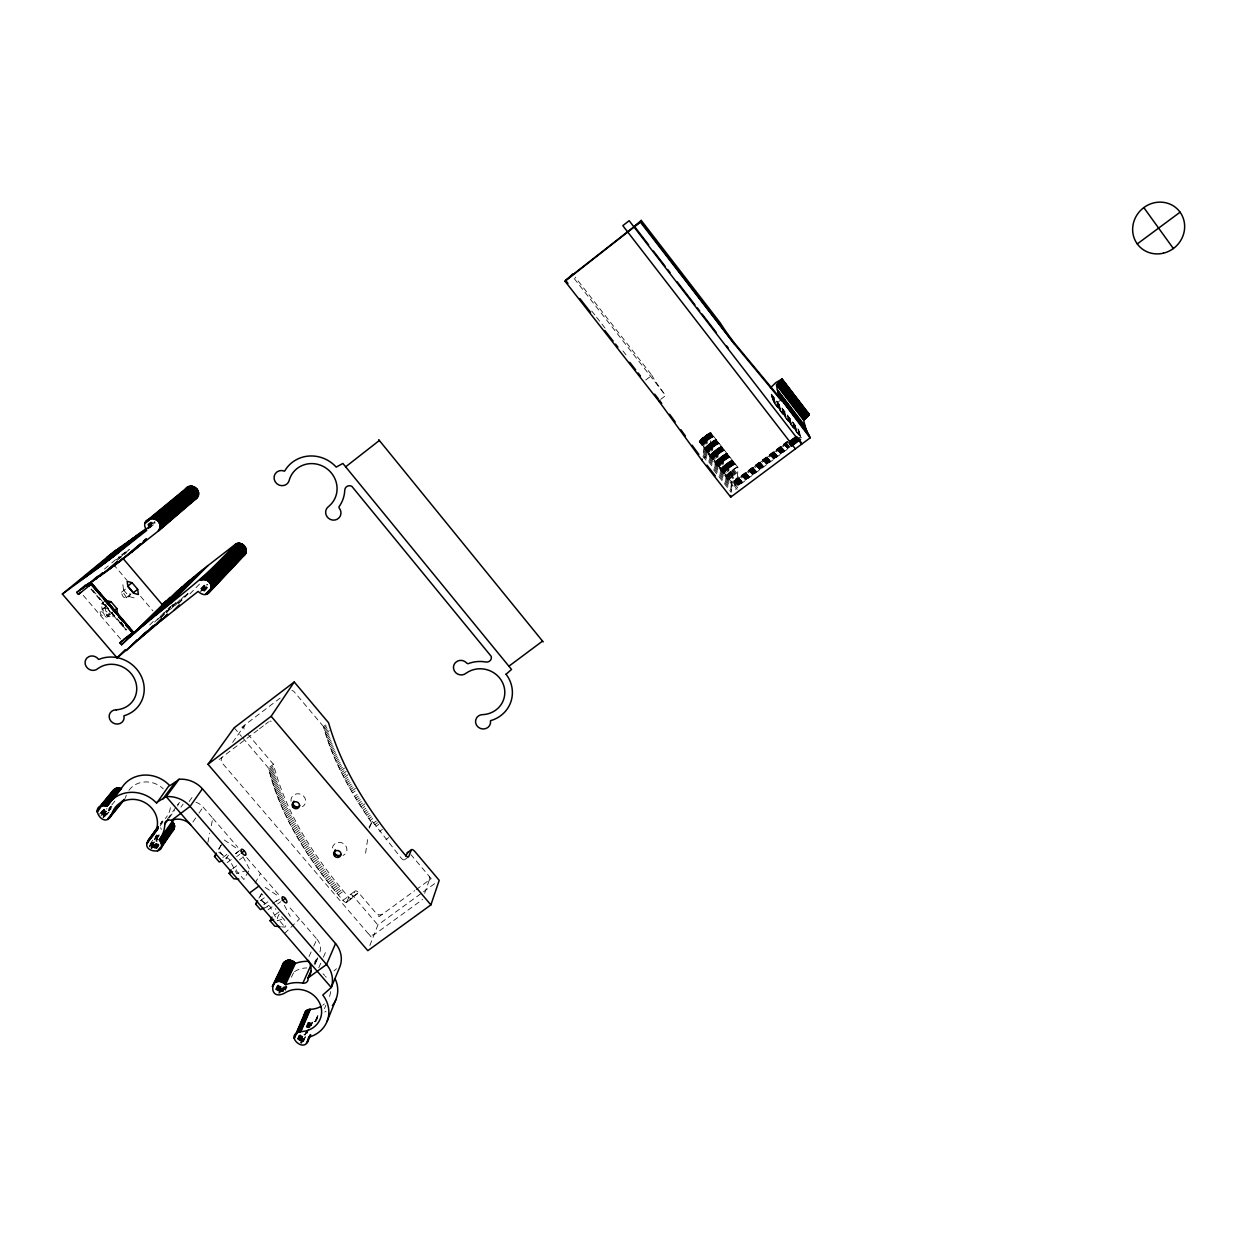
<?xml version="1.0" encoding="UTF-8"?>
<svg xmlns="http://www.w3.org/2000/svg" width="1247" height="1247" viewBox="0 0 1247 1247"><rect width="100%" height="100%" fill="white"/><g stroke="black" fill="none" stroke-linecap="round" stroke-linejoin="round"><path stroke-width="0.75" stroke-dasharray="5 3.75" d="M710.759 432.756C707.267 433.94 698.523 440.097 700.066 441.89L737.133 489.292L737.881 467.407L710.821 432.771L710.494 443.776L708.436 454.469L703.791 457.976M713.565 469.807L731.225 492.378L732.114 473.517L704.991 438.788L700.066 441.89M704.991 438.788L702.965 456.262L706.503 460.782M365.589 853.213L368.083 836.098M207.89 842.426L209.761 833.121M211.273 825.685L212.785 818.235L203.105 807.09A15.603 14.341 26 0 0 195.935 802.226M126.321 597.562C118.091 581.757 121.925 607.305 130.951 593.931M737.741 487.78L734.202 483.244L734.187 480.921L738.754 485.488L789.803 447.377M126.306 795.15L125.261 798.22M160.551 823.877L162.204 821.227M424.635 893.304L429.607 879.135M369.845 945.522L377.888 924.962L421.907 892.93M369.268 828.226L372.37 821.337L400.879 857.765A4.863 1.746 54.5 0 0 404.698 859.51M324.438 1008.698L325.841 1005.316M315.772 1020.467L317.938 1014.84M315.818 1021.839L317.923 1015.292M314.961 1021.745L317.86 1014.964M303.192 1041.401L308.29 1029.258M309.022 1027.528L311.204 1022.337L314.992 1021.355M303.567 1041.401L308.664 1029.258M309.755 1027.512L311.579 1022.322M310.846 1025.735L312.311 1022.275M311.204 1025.689L312.67 1022.213M300.605 1042.866L304.252 1034.199M307.183 1027.279L309.381 1022.072L311.204 1022.337M300.963 1042.96L304.627 1034.293M307.541 1027.357L309.739 1022.166M301.338 1043.038L307.183 1029.165M307.915 1027.434L310.113 1022.228M301.712 1043.084L307.557 1029.211M308.648 1027.512L310.472 1022.275M299.919 1040.622L302.85 1033.685M300.262 1040.777L303.192 1033.841M306.123 1026.904L308.336 1021.714M300.605 1040.918L303.535 1033.981M306.481 1027.045L309.381 1022.072M300.963 1041.027L303.894 1034.106M306.824 1027.169L309.022 1021.963M298.329 1039.608L301.275 1032.687M298.625 1039.842L301.571 1032.906M298.937 1040.06L301.883 1033.124M299.576 1040.45L302.195 1033.327M297.534 1038.845L298.999 1035.384M297.784 1039.11L299.264 1035.649M298.049 1039.359L300.262 1034.168M242.76 737.85L268.479 768.058C280.871 817.861 309.911 861.942 343.034 900.443A4.832 1.902 54.7 0 0 346.682 902.142L351.888 898.292L354.943 891.309A4.785 1.855 54.7 0 1 358.528 892.618L376.048 913.131A4.77 4.396 17.7 0 0 382.704 914.004L414.721 890.67M318.764 967.766L322.599 958.99M323.378 957.228L326.433 950.214M314.197 963.915L317.346 956.839A4.536 4.131 19.1 0 1 313.137 961.936M315.195 963.027L317.533 957.743M314.836 964.851L317.174 959.535M309.053 956.496L312.997 947.814M313.776 946.083L316.925 939.131L288.182 905.727M369.003 827.166L372.37 821.337M285.236 990.461L287.059 986.954M291.362 977.227L293.933 972.068M282.898 991.427L285.204 986.455M283.256 991.334L285.563 986.377M284.378 989.572L286.249 986.143M285.049 989.323L286.592 986.003M281.027 991.583L283.35 986.611M281.791 991.568L283.724 986.626M282.165 991.536L284.472 986.58M282.523 991.49L284.83 986.517M279.172 991.287L282.274 984.662M278.767 993.048L281.853 986.424M279.125 993.111L282.227 986.502M279.889 993.22L282.601 986.548M277.754 990.742L280.076 985.769M278.097 990.897L280.419 985.941M278.798 991.178L281.557 984.429M276.179 989.697L278.517 984.74M276.46 989.931L278.814 984.974M276.772 990.165L279.11 985.192M277.411 990.554L279.422 985.411M275.634 989.183L277.193 985.878M275.899 989.448L278.237 984.491M281.588 926.802L285.017 927.113L287.028 923.029M263.912 908.159L267.435 906.772L269.555 902.766M255.027 883.25L260.436 873.539M248.683 871.061L243.851 879.478L235.964 870.344L238.224 866.509M261.402 893.943L258.565 898.853L269.882 906.335L277.504 920.769L282.975 918.93M228.419 855.146L226.097 858.934L218.178 849.768L222.262 843.253L217.664 851.53L229.245 859.292L236.774 873.664L245.971 870.609M273.826 764.037L268.51 768.043M316.987 1019.5L317.954 1015.635M192.88 822.069L197.992 814.572M199.021 813.075L203.105 807.09M156.795 848.412L158.977 845.326M232.659 742.355L244.63 725.349M154.909 848.116L158.182 843.486M155.657 848.287L158.556 843.58M156.031 848.35L159.304 843.72M189.108 801.618L193.285 795.711M156.421 848.396L158.603 845.31M153.459 847.555L157.839 841.382M154.176 847.866L157.106 843.097M154.534 848.007L157.823 843.377M151.37 848.49L157.652 839.028M151.698 848.708L157.184 841.008M180.986 807.074L183.106 804.097M153.116 847.368L157.512 841.211M149.687 846.916L159.6 833.074M151.292 845.949L160.941 831.827M151.573 846.23L159.273 835.443M150.762 848.022L157.356 838.779M149.983 844.11L156.592 834.882M149.25 846.292L158.073 833.994M169.124 818.001L174.486 810.519M149.469 846.604L158.275 834.305M167.566 818.936L178.29 804.019M160.255 824.049L162.469 820.994M160.099 825.919L164.464 819.871M126.072 597.765L130.841 594.04M107.429 608.707L105.06 607.71L100.103 611.607L100.555 614.225L104.592 617.436L109.954 612.636M105.044 607.757L105.87 611.248L109.565 613.649M351.888 898.292L351.841 898.37A4.832 1.886 54.7 0 1 348.194 896.671C315.086 858.123 286.015 814.073 273.467 764.302L247.436 733.704M346.682 902.142L349.83 895.05A4.785 1.855 54.8 0 1 353.431 896.359L377.888 924.962M106.743 814.774L109.128 811.797M102.893 817.221L112.105 805.172M103.252 817.377L112.791 805.5M103.61 817.518L110.765 808.617M105.169 816.162L111.139 808.726M102.737 814.946L107.226 808.789M103.065 815.179L107.85 809.241M103.392 815.382L110.562 806.482M111.762 804.985L115.348 800.543L116.735 801.182M101.319 813.636L104.919 809.194M101.584 813.917L105.184 809.474M101.849 814.197L106.65 808.274M100.929 815.943L106.93 808.539M99.448 814.182L104.249 808.274M100.851 813.028L104.467 808.586M101.085 813.34L104.686 808.898M203.604 590.86L207.548 586.729M203.978 591.016L209.231 585.513M204.352 591.156L206.971 588.397M200.907 591.421L207.485 584.562M202.544 590.283L207.813 584.781M202.887 590.486L206.831 586.371M203.245 590.673L207.189 586.558M201.297 589.27L205.256 585.17M201.593 589.55L206.862 584.064M200.58 591.172L207.173 584.313M200.751 588.693L206.036 583.206M201.016 588.989L206.301 583.502M189.887 593.946L200.518 583.05M178.539 603.626L189.341 592.606M174.783 605.777L185.367 595.006M178.321 602.987L187.845 593.276M160.879 617.795L164.931 613.68M166.287 612.308L178.446 599.978M166.397 612.854L178.461 600.586M170.574 609.3L179.895 599.823M157.278 619.837L173.208 604.172M160.832 617.265L173.068 604.857M154.628 622.082L164.012 612.604M149.749 624.965L155.189 619.494M284.612 933.457L299.529 918.883M710.572 432.756L737.834 467.376C733.08 467.594 718.568 482.371 732.114 473.517M168.002 608.707L170.605 606.354M272.812 903.763L278.673 898.651M235.73 853.696L239.611 850.36M333.993 970.867L336.519 968.732M119.26 558.017L129.345 549.491L120.569 555.523M117.436 560.215L126.321 552.702M104.483 569.068L110.328 564.143M111.794 562.911L119.104 556.754M116.252 559.872L124.965 552.515M147.879 528.931L155.174 522.82M149.578 528.027L155.423 523.132M147.692 527.699L154.519 521.823M147.364 528.853L154.955 521.963L147.832 527.341M148.05 525.221L152.446 521.573M148.175 525.595L152.57 521.947M148.331 525.969L152.711 522.322M148.487 526.328L152.882 522.68M147.863 524.457L150.778 522.025M147.941 524.847L150.871 522.415M112.479 612.012L113.15 617.514L107.959 616.189L102.098 609.331L101.459 603.844L105.886 600.353M134.13 597.905L129.205 596.565L123.562 589.925L126.415 587.664M121.551 592.2L126.337 588.428L126.243 590.314M102.098 609.331L106.525 605.839M109.736 613.508C102.878 624.482 106.806 610.64 100.103 611.607M107.959 616.189L112.386 612.713M645.697 380.039L651.869 375.316L575.132 277.115M660.692 399.321L665.649 395.548A26.733 3.211 52.8 0 1 651.869 375.316M280.17 698.071L245.472 724.491A4.754 4.427 26.9 0 0 244.958 730.789M257.926 729.978L222.87 756.617A4.988 4.614 26.5 0 0 222.34 763.18L368.005 933.317A4.879 4.474 17.6 0 0 374.817 934.221L421.611 900.209A3.679 3.398 16.4 0 0 422.452 899.305M259.438 728.825L264.021 725.349M265.533 724.195L268.588 721.873M371.279 822.147C351.046 792.796 332.887 761.231 323.519 726.611L326.059 724.694M268.822 769.415L273.81 765.658M323.861 727.905L326.387 725.988M269.149 770.817L274.137 767.061M324.236 729.277L326.761 727.375M269.492 772.236L274.496 768.464M324.625 730.664L327.15 728.762M269.851 773.67L274.854 769.898M325.031 732.067L327.556 730.165M270.24 775.104L275.244 771.332M325.451 733.501L329.255 730.633M270.63 776.554L275.649 772.781M325.888 734.935L328.429 733.018M271.051 778.019L276.07 774.247M326.355 736.369L328.896 734.467M271.487 779.5L276.507 775.728M326.823 737.834L329.364 735.917M271.94 780.996L276.959 777.208M327.322 739.3L329.863 737.398M272.407 782.493L277.442 778.705M327.821 740.796L330.377 738.879M781.355 399.601L775.057 404.34L773.249 401.035L801.79 438.367L801.307 437.416M272.906 784.004L277.925 780.217M328.351 742.292L330.907 740.375M273.405 785.532L278.44 781.744M328.896 743.789L331.453 741.871M273.919 787.075L278.954 783.287M329.457 745.316L332.014 743.399M274.465 788.618L279.499 784.831M330.034 746.844L332.59 744.927M275.026 790.177L280.061 786.389M330.626 748.387L333.183 746.47M275.587 791.736L280.637 787.948M331.234 749.93L333.791 748.013M276.179 793.326L281.23 789.522M331.873 751.505L334.43 749.587M276.787 794.9L281.838 791.112M332.513 753.079L335.069 751.146M277.411 796.506L282.477 792.702M333.167 754.653L335.724 752.736M278.05 798.111L283.116 794.308M333.853 756.243L336.409 754.326M278.705 799.717L283.77 795.929M334.539 757.849L337.095 755.931M279.39 801.338L284.456 797.55M335.24 759.454L337.812 757.537M280.076 802.974L285.142 799.171M335.973 761.075L338.529 759.158M280.778 804.611L285.844 800.808M336.706 762.696L339.278 760.779M281.495 806.263L286.576 802.46M337.469 764.333L340.041 762.416M282.243 807.916L287.324 804.112M338.233 765.985L340.805 764.052M282.991 809.568L288.073 805.765M339.028 767.622L341.6 765.705M283.755 811.236L288.852 807.433M339.823 769.29L342.395 767.357M222.87 857.453L227.437 854.039M284.55 812.904L289.631 809.1M340.634 770.942L344.499 768.058M285.345 814.587L290.442 810.784M341.475 772.61L344.047 770.693M235.356 853.836L238.411 851.545M734.14 481.03L787.153 441.5M286.171 816.271L291.252 812.452M342.317 774.293L346.183 771.394M734.514 480.968L787.434 441.703M787.543 441.812L734.857 481.202L787.808 442.062M735.294 481.576L786.421 443.371M735.465 481.732L786.576 443.527M735.636 481.903L786.748 443.698M734.202 483.244L787.262 443.589M227.266 862.55L231.833 859.136M286.997 817.954L292.094 814.151M343.174 775.961L345.762 774.044M736.026 482.277L787.106 444.103M736.213 482.495L787.309 444.322M736.431 482.714L787.512 444.54M736.634 482.948L787.714 444.789M236.727 856.564L239.783 854.289M736.868 483.197L787.933 445.039M737.086 483.446L788.151 445.304M737.32 483.727L788.369 445.584M287.839 819.653L292.936 815.834M344.047 777.66L347.929 774.761M737.554 483.992L788.603 445.865M737.788 484.288L788.837 446.145M738.021 484.584L789.086 446.442M738.271 484.88L789.32 446.753M738.52 485.177L789.569 447.065M288.696 821.337L293.809 817.533M344.936 779.344L347.523 777.411M239.471 859.838L242.526 857.562M289.585 823.036L294.682 819.232M345.84 781.043L348.427 779.11M290.473 824.75L295.57 820.931M346.76 782.742L349.347 780.809M245.02 724.897L241.902 727.204L244.583 730.29M232.643 868.754L237.211 865.356M291.377 826.449L296.474 822.646M347.695 784.441L350.282 782.508M292.297 828.164L297.394 824.361M348.646 786.14L351.233 784.223M293.216 829.879L298.329 826.06M349.596 787.855L352.184 785.922M294.167 831.593L299.28 827.79M350.578 789.569L353.166 787.636M295.134 833.308L300.246 829.504M351.56 791.284L355.442 788.385M296.1 835.022L301.228 831.219M352.558 792.998L355.146 791.066M297.098 836.753L302.21 832.934M298.095 838.467L303.208 834.664M354.584 796.428L357.188 794.51M299.109 840.197L304.221 836.378M355.613 798.158L358.216 796.225M382.19 914.332L379.057 916.654L376.485 913.583M300.122 841.912L305.25 838.093M356.673 799.873L359.261 797.94M301.166 843.627L306.294 839.823M357.733 801.603L360.321 799.67M302.21 845.357L307.354 841.538M358.793 803.317L361.396 801.385M303.286 847.072L308.414 843.268M359.884 805.048L362.472 803.115M304.346 848.786L309.49 844.983M360.975 806.762L364.872 803.863M305.437 850.501L310.581 846.697M362.082 808.477L364.685 806.544M306.528 852.215L311.672 848.412M363.189 810.191L365.792 808.259M307.65 853.93L312.779 850.127M364.311 811.906L366.914 809.989M308.757 855.645L313.901 851.826M365.449 813.621L368.052 811.688M309.895 857.344L315.039 853.54M366.602 815.335L369.206 813.403M311.033 859.043L316.177 855.239M367.756 817.05L370.359 815.117M312.186 860.742L317.33 856.938M368.925 818.749L371.528 816.816M260.28 900.739L264.863 897.357L261.745 893.725L259.594 897.684L267.435 906.772M313.34 862.441L318.484 858.637M370.094 820.448L372.697 818.515M314.509 864.124L319.668 860.321M315.694 865.808L320.838 862.004M373.57 823.02L376.313 820.994M263.818 904.839L268.386 901.456M316.878 867.491L322.038 863.688M374.786 824.703L377.514 822.677M318.079 869.175L323.238 865.356M376.002 826.371L378.729 824.361M276.273 901.394L279.328 899.134M319.294 870.842L324.438 867.039M268.074 909.764L272.641 906.398M277.645 903.981L280.7 901.737M320.51 872.495L325.654 868.691M321.726 874.147L326.885 870.344M379.68 831.39L382.408 829.38M322.957 875.799L328.117 871.996M324.204 877.436L329.364 873.633M275.01 914.908L279.577 911.541M325.451 879.073L330.611 875.269M326.698 880.694L331.858 876.89M327.961 882.315L333.12 878.512M385.947 839.605L388.674 837.594M329.239 883.92L334.383 880.117M330.502 885.51L335.661 881.723M331.796 887.1L336.939 883.312M333.074 888.69L338.233 884.887M334.367 890.249L339.527 886.461M335.661 891.808L340.821 888.02M336.971 893.351L342.13 889.563M338.28 894.894L343.439 891.106M350.095 894.707L355.208 890.966M342.894 900.287L348.194 896.671M353.431 896.359L358.528 892.618M353.571 896.515L358.668 892.774M346.557 902.251L351.716 898.479M404.449 859.838L408.548 856.829M416.249 889.563L428.454 880.678A3.585 3.32 16.5 0 0 428.952 875.986L410.996 854.694M423.481 891.776L437.635 881.489M219.145 759.439L221.997 757.506M429.202 879.93L431.213 878.667L429.311 876.501M294.479 971.631L294.853 971.429A22.54 20.498 18.7 0 1 306.746 967.921M130.67 594.164L129.439 593.899M101.459 603.844L106.665 605.2M265.19 887.396L278.642 896.375M224.304 840.01L238.083 849.316M108.115 609.362L108.988 610.453M284.815 920.457L279.266 914.02L277.193 918.073L285.017 927.113M212.785 818.235L237.865 847.337M246.641 857.531L279.359 895.486M120.897 622.066L123.391 624.996M120.632 622.269L123.141 625.199M92.824 590.221L97.827 596.082M99.09 597.547L104.093 603.423M105.34 604.889L110.344 610.749M111.606 612.215L119.12 621.006M120.367 622.471L126.617 629.797M91.296 588.974L103.813 603.626M105.06 605.091L110.079 610.952M111.326 612.433L126.352 630.016M91.015 589.207L126.056 630.234M83.237 595.349L120.788 639.243M234.171 727.78L241.528 736.416M113.337 564.299L126.96 580.323M140.584 596.347L152.96 610.921M372.339 821.43L373.102 822.35M323.519 726.611L294.214 691.836A3.585 3.351 26.6 0 0 293.762 691.384A3.585 3.351 26.6 0 0 291.876 690.542M726.985 476.588L699.458 441.204L727.313 476.463M699.302 441.469L732.207 483.867M699.193 441.687L726.471 476.666M708.436 454.469L735.683 489.323M704.259 449.59L732.114 485.208M704.056 450.868L731.989 486.595M703.838 452.178L731.849 487.998M703.573 453.518L731.677 489.432M591.748 311.064L595.349 315.662M596.549 317.206L606.136 329.457M622.923 350.921L626.524 355.52M703.277 454.874L731.459 490.897M710.322 432.818L737.429 467.36M710.011 432.927L737.148 467.438M709.839 433.005L736.806 467.563M709.652 433.083L736.618 467.641M709.465 433.177L736.416 467.734M709.029 433.41L736.198 467.828M708.795 433.535L735.73 468.077M708.545 433.675L735.496 468.202M708.296 433.831L735.231 468.358M708.031 433.987L734.966 468.513M707.766 434.159L734.701 468.669M707.485 434.346L734.421 468.856M707.205 434.533L734.14 469.028M706.909 434.72L738.286 475.138M706.628 434.922L733.548 469.418M706.316 435.141L733.252 469.62M706.02 435.343L738.318 476.759M705.708 435.577L732.644 470.057M705.412 435.795L738.302 478.037M705.101 436.029L732.02 470.509M704.789 436.263L738.255 479.347M704.493 436.497L731.412 470.976M704.181 436.746L731.101 471.21M703.885 436.98L738.177 480.672M703.573 437.229L730.508 471.693M703.277 437.463L738.084 482.043M704.384 439.256L731.49 473.969M702.996 437.713L729.931 472.192M702.7 437.946L731.194 474.187M703.76 439.692L737.959 483.431M702.435 438.196L730.586 474.608M702.155 438.43L729.09 472.909M701.89 438.663L730.29 474.811M702.887 440.3L737.788 484.849M701.64 438.897L729.713 475.185M701.391 439.131L728.342 473.611M701.157 439.349L729.433 475.356M700.923 439.567L737.601 486.299M700.72 439.786L732.301 480.001M701.531 441.142L728.638 475.824M574.181 278.517L665.649 395.548M700.518 439.988L728.388 475.964M700.315 440.191L737.382 487.78M700.144 440.378L727.921 476.198M699.972 440.565L727.718 476.292M699.692 440.908L732.27 482.542M368.956 934.174L371.092 936.918M771.238 394.333L798.703 429.966L800.855 436.45L772.875 400.178L771.114 393.647L798.703 429.966M771.472 395.595L799.046 431.353M771.69 396.546L799.343 432.397M771.94 397.466L799.686 433.426M772.22 398.385L800.044 434.455M772.532 399.289L800.434 435.452M774.091 402.719L801.135 437.791M774.558 403.545L800.512 437.183M161.377 829.38L160.598 827.727M109.284 610.89L109.923 612.371M284.363 905.338L290.286 916.483M242.962 856.705L249.649 869.377M122.876 584.687L123.562 589.925M291.034 801.244A7.435 6.89 23 0 1 296.272 793.934A7.435 6.89 23 0 1 304.985 798.127A7.435 6.89 23 0 1 302.46 806.731M332.372 847.913A7.388 6.843 20.4 0 1 343.829 843.783A7.388 6.843 20.4 0 1 343.05 855.489M269.742 721.312A3.757 3.507 26.2 0 1 271.207 721.187M330.611 991.646A22.54 20.498 18.7 0 1 328.429 998.785M324.423 1003.866A22.54 20.498 18.7 0 1 322.708 1005.238M323.004 973.798A22.54 20.498 18.7 0 1 324.688 975.403M325.467 976.261A22.54 20.498 18.7 0 1 326.2 977.134M170.371 807.682A23.116 21.168 27.5 0 1 165.228 818.546M128.924 790.271A23.116 21.168 27.5 0 1 163.295 788.805M326.028 1011.286A29.663 26.966 18.7 0 1 324.781 1012.034M177.713 806.03A4.629 4.24 26.5 0 1 179.849 802.585M275.961 909.328A3.632 1.528 54.4 0 1 275.197 908.751M316.925 939.131A15.338 14.013 19.5 0 1 319.715 952.77"/><path stroke-width="1.5" d="M174.206 818.593A30.411 27.855 27.5 0 1 172.6 821.025L159.242 839.761C171.12 857.281 135.58 852.293 150.419 838.327A23.662 21.62 27.3 0 0 146.632 803.66A23.662 21.62 27.3 0 0 112.214 812.841C105.418 833.495 85.451 802.273 107.071 806.154A31.128 28.447 27.3 0 1 156.202 802.741L166.21 796.63L179.1 779.25A26.561 24.394 26.5 0 1 202.404 788.79L335.552 943.558A26.016 23.755 19 0 1 340.135 966.098L331.266 987.499L322.786 995.044A30.349 27.512 18.7 0 1 308.601 1037.223C307.323 1057.082 280.669 1033.186 302.787 1031.472A23.07 20.903 18.7 0 0 319.7 1003.149A23.07 20.903 18.7 0 0 284.94 992.924C266.796 1002.869 270.35 971.023 285.937 984.616A30.349 27.512 18.7 0 1 302.881 983.15A4.629 4.224 19 0 0 307.931 978.038L326.558 964.492L335.552 943.558M285.376 984.849L295.29 963.526C291.938 957.54 280.918 960.408 282.414 967.578M803.567 420.021L809.272 414.285L782.009 378.979L776.491 384.855L803.567 420.021L805.827 428.843L810.082 437.9L730.711 497.117L702.17 460.673L702.232 459.145M199.847 580.432C217.134 574.15 212.333 604.172 198.102 591.421L160.645 621.006L117.093 657.87L62.35 594.04L108.863 560.09L146.663 530.458C136.624 514.2 168.049 515.79 158.26 531.082L113.867 565.967L76.722 592.465L78.39 594.414L91.982 583.596L133.398 632.135L119.868 642.86L121.52 644.777C158.463 609.767 202.45 582.91 235.745 544.019C243.399 539.826 250.772 552.717 242.51 556.505M172.226 821.477L174.58 826.075L173.162 830.642M158.26 531.082L196.855 498.052C203.962 490.242 188.375 480.516 184.712 490.539M702.17 460.673L659.227 401.596L659.445 400.271L661.705 403.373M430.901 904.901L439.209 880.335L415.048 851.717A4.817 1.699 54.6 0 0 411.307 849.971L408.782 856.502A4.863 1.73 54.5 0 1 404.994 854.756C372.089 815.881 342.707 772.205 328.585 722.792L294.245 682L234.171 727.78L208 764.286L367.834 950.666L430.901 904.901L271.145 716.292L294.245 682M111.918 792.375L115.722 788.431L121.302 788.603A30.411 27.855 27.5 0 1 169.311 785.236L156.639 803.208M405.961 856.221L407.239 852.948A4.817 1.699 54.6 0 1 408.361 852.574M327.026 1021.496L335.957 999.424M306.466 1043.271L310.082 1034.948M307.432 1042.258L310.706 1034.776M300.075 1031.674L309.24 1009.447L312.264 1009.197A22.54 20.498 18.7 0 0 320.853 1006.438M300.449 1031.628L309.957 1009.353M300.823 1031.612L310.332 1009.337M296.63 1033.966L307.214 1010.132L309.24 1009.447M297.955 1032.267L307.853 1009.836M298.641 1032.002L308.196 1009.711M298.984 1031.893L308.882 1009.524M294.276 1037.753L305.562 1011.379L307.214 1010.132M294.308 1038.439L306.326 1010.693M297.02 1032.797L306.606 1010.491M311.064 970.977L307.931 978.038A15.697 14.294 19.5 0 0 308.539 961.328L307.479 959.972M302.881 983.15L310.815 965.396M770.35 387.911L775.774 382.689L782.009 378.979M659.227 401.596L565 281.214L640.412 222.137L641.223 220.392L720.267 322.942A26.935 2.12 52.9 0 0 734.467 343.081L781.355 399.601L810.082 437.9M284.597 983.899L294.526 962.59M284.846 984.179L294.775 962.855M283.131 982.714L293.107 961.421M283.443 982.917L293.404 961.624M284.051 983.384L293.715 961.858M284.332 983.634L294.276 962.325M281.775 982.028L291.767 960.751M282.118 982.168L292.11 960.891M282.804 982.511L292.453 961.063M809.132 414.705L781.916 378.979M279.92 981.545L289.959 960.284M280.294 981.607L290.333 960.346M281.043 981.779L290.691 960.424M281.417 981.888L291.424 960.626M278.034 981.529L288.119 960.268M278.408 981.498L288.493 960.237M278.782 981.483L288.852 960.221M279.546 981.498L289.226 960.221M275.899 982.09L286.358 960.689M276.585 981.841L286.701 960.58M276.943 981.732L287.402 960.393M277.66 981.576L287.761 960.315M272.22 986.548L284.02 962.216M272.89 986.299L282.305 966.207M279.219 973.829L282.368 967.236M279.889 926.646L274.761 926.178L270.1 920.785L271.971 917.153M107.071 806.154L121.364 788.509M222.667 860.477L219.254 862.004L214.515 856.533L216.355 853.151M263.912 908.159L260.374 909.546L255.697 904.137L256.664 902.345M238.816 879.135L233.766 878.792L229.058 873.352L231.116 869.892M255.697 904.137L257.646 900.911M214.515 856.533L215.575 854.834M571.812 275.478L572.747 274.044L565 281.214M160.208 849.129L174.206 828.85M202.404 788.79L190.074 806.373L171.431 820.479A4.739 4.333 26.3 0 0 164.822 823.971A31.128 28.447 27.3 0 1 159.632 839.293L159.242 839.761M161.611 844.094L174.533 825.732M161.674 844.827L174.58 826.075M157.574 851L159.741 847.913M161.159 846.23L174.596 826.792M161.393 846.947L174.549 827.494M161.097 842.317L174.034 823.986M161.237 842.676L174.175 824.329M161.455 843.377L174.284 824.672M161.549 843.736L174.471 825.374M160.115 840.696L173.084 822.397M160.567 841.32L173.302 822.708M160.754 841.647L173.707 823.332M160.941 841.99L173.879 823.659M159.881 840.4L172.85 822.116M164.822 823.971L168.049 819.497M147.208 842.551L158.057 827.088M147.037 843.611L158.12 827.961M155.859 831.733L158.073 828.678M148.066 840.603L158.198 826.59M147.879 840.899L157.808 827.182M808.742 415.298L781.853 379.992L808.976 414.986M162.5 799.436L175.468 782.009L179.1 779.25M107.663 818.998L122.19 801.042M108.333 818.702L124.232 799.389M109.549 817.907L124.466 799.374M105.481 805.656L119.743 788.12M106.229 805.843L120.117 788.198M106.603 805.967L120.85 788.431M106.961 806.108L121.208 788.556M103.548 805.515L118.247 787.979M104.327 805.515L118.621 787.979M104.701 805.546L119.369 788.057M97.375 810.347L115.051 788.728M97.188 811.407L116.065 788.307M97.172 812.14L99.573 808.82M102.067 805.749L116.766 788.12M102.8 805.593L117.499 788.01M97.874 809.007L113.867 789.507M97.593 809.662L114.74 788.899M133.289 632.291L91.826 583.705L88.506 586.277M305.562 1011.379L303.925 1015.697M407.426 852.683L411.479 849.706M207.501 593.619L245.799 552.92M207.844 593.447L245.659 553.263M209.091 592.574L244.739 554.775M211.429 587.555L246.189 550.831M205.646 594.211L246.173 551.19M206.036 594.133L246.08 551.891M206.784 593.915L245.908 552.592M211.289 585.996L246.08 549.381M211.351 586.386L246.142 549.74M211.429 587.166L246.173 550.098M210.977 584.874L245.784 548.321M211.211 585.622L245.908 548.664M210.291 583.44L245.16 546.981M210.494 583.783L245.347 547.308M210.681 584.142L245.503 547.636M210.837 584.5L245.659 547.979M209.59 582.458L244.506 546.061M209.839 582.77L244.739 546.357M210.073 583.097L244.958 546.669M208.748 581.601L243.711 545.251M209.044 581.866L243.991 545.516M209.325 582.162L244.256 545.781M207.781 580.868L242.822 544.565M208.109 581.086L243.134 544.783M208.436 581.336L243.43 545.017M206.706 580.276L241.824 544.019M207.08 580.463L242.167 544.191M207.438 580.65L242.495 544.378M205.584 579.855L240.78 543.63M205.958 579.98L241.139 543.754M206.347 580.12L241.482 543.879M173.941 610.297L179.256 604.857M204.009 579.574L239.299 543.365M204.399 579.621L239.673 543.411M205.194 579.761L240.048 543.458M165.056 617.421L167.753 614.662M202.03 579.668L237.834 543.396M202.809 579.574L238.193 543.365M203.214 579.559L238.941 543.349M156.28 624.622L161.564 619.245M160.645 621.006L167.441 614.085M200.549 580.104L236.416 543.739M201.281 579.855L237.117 543.536M143.327 635.611L152.773 626.025M147.614 631.933L154.316 625.121M151.931 628.27L161.253 618.793M130.639 646.788L145.431 632.323M139.072 639.321L147.224 631.044M126.461 650.56L137.186 639.711M170.34 603.408L207.813 565.702L235.745 544.019M117.093 657.87L125.261 649.656M160.099 611.591L198.242 573.371L207.813 565.702M164.526 608.022L202.388 570.019M146.99 622.456L185.959 583.549L198.242 573.371M151.323 618.808L190.027 580.136M155.704 615.192L194.127 576.738M134.115 633.523L185.959 583.549M142.672 626.119L181.922 586.978M121.52 644.777L177.9 590.439M129.891 637.248L169.951 597.422M119.868 642.86L122.035 640.709M166.007 600.929L162.094 604.483L123.079 558.485M123.983 799.873L122.829 800.714M505.923 674.346L511.551 669.452L342.878 463.448L336.207 467.095A32.562 31.019 35.6 0 0 284.643 471.101L284.472 471.148A7.825 7.435 37 0 0 274.169 476.401A7.825 7.435 37 0 0 281.775 485.691L284.534 485.301A7.825 7.435 37 0 0 289.273 480.017L289.818 478.427A24.737 23.584 35.6 0 1 326.137 468.171A24.737 23.584 35.6 0 1 329.333 505.83L329.021 506.173A7.778 7.42 33.4 0 0 326.823 516.367A7.778 7.42 33.4 0 0 337.251 519.235L339.34 517.505A7.778 7.42 33.4 0 0 339.2 508.028L338.95 506.812A32.562 31.019 35.6 0 0 344.764 490.118A4.941 4.739 34.1 0 1 351.779 486.268L491.256 656.421A4.832 4.614 18.7 0 1 485.847 662.017A31.643 30.022 18 0 0 468.046 663.731L466.908 663.264A7.622 7.233 19.9 0 0 457.571 661.066L455.389 662.625A7.622 7.233 19.9 0 0 455.825 672.788A7.622 7.233 19.9 0 0 466.394 672.975L466.799 672.757A24.052 22.82 18 0 1 502.993 683.59A24.052 22.82 18 0 1 484.6 714.469L482.916 714.625A7.576 7.155 17.1 0 0 476.666 717.804L475.653 720.22A7.576 7.155 17.1 0 0 482.979 728.996A7.576 7.155 17.1 0 0 490.476 720.797L490.554 720.657A31.643 30.022 18 0 0 506.438 674.752L506.033 674.253M132.011 551.985L146.398 539.702M159.741 528.432L198.257 495.573M159.32 529.492L198.133 495.901M158.494 530.786L197.696 496.883M113.867 565.967L122.752 558.422M160.021 526.515L198.538 493.781M118.434 562.522L140.475 543.754M143.421 541.245L146.367 538.735M159.975 527.294L198.507 494.139M122.97 559.03L140.49 544.113M143.405 541.619L146.335 539.14M159.912 527.668L198.413 494.856M128.846 554.463L140.412 544.596M159.834 528.058L198.351 495.215M95.427 579.465L102.784 573.246M159.881 524.956L198.413 492.316M78.39 594.414L80.728 592.419M100.072 576.145L117.592 561.275M159.959 525.346L198.46 492.674M104.686 572.778L117.732 561.711M160.021 526.125L198.507 493.048M109.284 569.396L117.919 562.054M86.121 586.028L97.64 576.285M159.694 524.176L198.117 491.24M90.782 582.754L102.628 572.747M159.803 524.566L198.32 491.957M159.07 522.696L197.65 490.211M76.722 592.465L85.497 585.077M159.257 523.054L197.821 490.554M81.429 589.254L88.677 583.128M159.413 523.428L197.977 490.897M158.4 521.682L197.042 489.26M158.65 522.01L197.26 489.572M158.868 522.353L197.462 489.884M157.59 520.763L196.293 488.403M157.886 521.059L196.558 488.684M158.151 521.355L196.808 488.964M104.28 563.504L146.398 528.416L107.148 557.019M108.863 560.09L146.195 528.946M156.982 520.217L195.42 487.671M113.43 556.63L146.055 529.398M157.293 520.482L196.013 488.138M85.778 576.893L129.08 540.949M155.251 519.157L194.111 486.907M90.423 573.604L133.429 537.862M155.61 519.329L194.454 487.063M95.068 570.269L137.778 534.745M155.969 519.531L194.781 487.25M99.682 566.902L142.096 531.596M156.327 519.75L195.109 487.452M76.426 583.409L120.32 547.043M154.488 518.846L193.051 486.501M81.102 580.167L124.716 544.019M154.877 518.986L193.753 486.751M152.524 518.44L191.944 486.283M153.319 518.549L192.319 486.33M62.35 594.04L115.924 550.052M153.708 518.627L192.677 486.408M145.198 523.039L149.718 519.064M150.154 518.627L190.09 486.283M145.073 523.397L150.934 518.581M151.323 518.44L190.822 486.221M152.118 518.425L191.196 486.221M146.07 521.34L188.001 486.891M145.494 522.337L189.014 486.501M172.304 517.599L176.638 514.154M179.521 511.847L185.304 507.248M189.638 503.804L196.855 498.052M132.073 582.708L127.818 586.074L133.413 592.668L137.684 589.317L132.073 582.708L127.147 581.305L127.849 586.542L133.491 593.182L138.401 594.554L137.684 589.317M108.13 604.047L111.061 601.74L116.891 608.552L117.561 614.038M113.96 610.859L116.891 608.552M641.223 220.392L634.411 226.424L648.658 244.864M123.344 639.695L133.367 632.089M345.637 466.83L379.353 440.472M90.906 584.391L101.101 595.988M208 764.286L271.145 716.292M789.834 441.391L796.038 436.762M788.821 442.42L796.63 436.59L801.353 442.701M790.208 441.781L796.397 437.151M790.395 441.999L796.584 437.37M790.598 442.233L796.786 437.603M789.257 443.636L797.004 437.853M241.31 853.151L244.365 850.859M789.476 443.885L797.207 438.102M789.694 444.15L797.441 438.367M789.928 444.415L797.659 438.648M790.162 444.711L799.436 437.775M790.395 444.992L798.127 439.209M790.629 445.288L798.361 439.521M790.863 445.6L798.61 439.817M791.112 445.912L798.844 440.129M791.362 446.223L800.636 439.287M508.901 666.21L542.539 641.114M249.603 892.961L258.877 886.087M1137.264 243.929L1180.083 212.193M282.212 900.599L285.267 898.354M169.732 785.704L175.468 782.009M807.51 414.487L809.272 414.285M229.058 873.352L232.503 871.84M295.29 963.526L295.851 963.292A29.663 26.966 18.7 0 1 309.334 961.453M270.1 920.785L273.654 919.429M116.142 709.808L116.563 709.761A24.114 22.228 31.9 0 0 134.801 679.553A24.114 22.228 31.9 0 0 98.435 668.236L98.045 668.454A7.653 7.046 33.2 0 1 87.633 668.267A7.653 7.046 33.2 0 1 86.76 658.182L88.849 656.639A7.653 7.046 33.2 0 1 98.622 659.429L99.277 659.273A31.736 29.258 31.9 0 1 141.659 677.137A31.736 29.258 31.9 0 1 123.921 715.794A7.591 6.983 30.8 0 1 117.779 724.055A7.591 6.983 30.8 0 1 109.19 717.212A7.591 6.983 30.8 0 1 116.142 709.808L116.532 709.824M105.886 600.353L111.061 601.74M91.639 583.845L133.117 632.463M91.39 584.017L133.024 632.572M91.249 584.142L116.298 613.477M118.808 616.423L123.812 622.284M126.321 625.215L132.587 632.556M103.61 598.934L108.614 604.795M111.123 607.725L116.142 613.602M118.465 616.673L122.409 620.944M125.978 625.464L132.416 632.681M640.412 222.137L734.514 344.203L781.588 400.926M378.698 439.661L543.178 641.893M567.962 283.381L565.592 280.341L640.724 221.467L734.514 344.203M579.855 298.563L590.548 312.218M604.795 330.439L613.119 341.07M615.488 344.094L617.873 347.134M629.751 362.316L635.689 369.907M638.059 372.947L640.444 375.986M654.691 394.208L658.26 398.759M706.971 465.193L715.264 475.777M653.397 251.021L665.259 266.39M667.644 269.461L670.013 272.547M677.137 281.775L694.938 304.829M697.307 307.9L699.676 310.986M702.061 314.057L716.292 332.513M801.665 444.181L629.143 220.688L622.814 225.66L795.352 448.889M782.134 379.587L809.069 414.83M781.588 380.319L808.617 415.469M781.433 380.506L808.461 415.656M781.261 380.694L808.305 415.843M781.074 380.881L808.118 416.046M780.887 381.083L807.931 416.249M780.669 381.286L807.729 416.451M780.451 381.504L807.51 416.669M780.217 381.722L807.277 416.903M779.983 381.956L807.043 417.122M779.734 382.19L806.793 417.355M779.469 382.424L806.528 417.589M779.188 382.658L806.263 417.839M778.923 382.907L805.983 418.072M778.627 383.141L805.702 418.322M778.331 383.39L805.406 418.571M778.034 383.64L805.11 418.821M777.738 383.873L804.814 419.054M777.427 384.123L804.502 419.304M777.115 384.372L804.19 419.553M776.803 384.606L803.879 419.787M776.491 384.855L777.364 390.03L804.861 425.726M777.364 390.03L805.468 427.815M777.816 391.917L805.827 428.843M778.081 392.836L806.201 429.856M778.393 393.74L806.606 430.839M778.72 394.629L807.058 431.821M779.079 395.502L807.526 432.771M779.469 396.359L808.57 434.642M779.889 397.201L809.739 436.45M669.577 414.222L675.219 421.954M680.846 429.701L685.351 435.904M692.101 445.195L698.866 454.5M1143.826 207.594L1173.365 248.543M780.825 398.822L781.355 399.601M730.664 495.449L730.711 497.117M728.154 347.882A26.92 2.213 52.9 0 1 726.752 346.027M341.039 854.491A3.71 3.429 20.4 0 1 335.926 854.631A3.71 3.429 20.4 0 1 335.381 849.799M299.857 805.578A3.725 3.46 23 0 1 294.635 806.139A3.725 3.46 23 0 1 293.902 801.135M296.568 807.417A7.435 6.89 23 0 1 292.468 804.658M338.966 856.066A7.388 6.843 20.4 0 1 334.804 854.195M334.258 853.681A7.388 6.843 20.4 0 1 333.541 852.792M171.431 820.479A15.977 14.637 25.8 0 1 190.822 825.062M335.007 978.552A29.663 26.966 18.7 0 1 332.419 1005.518M207.516 844.297L166.21 796.63A27.185 24.909 26.4 0 1 190.074 806.373L326.558 964.492A26.623 24.239 19 0 1 331.266 987.499L207.516 844.297M1163.373 253.188A26.67 25.221 -42.8 0 0 1178.431 210.135A26.67 25.221 -42.8 0 0 1134.131 220.75A26.67 25.221 -42.8 0 0 1163.373 253.188M334.539 856.066A3.71 3.429 20.4 0 0 340.821 855.348A3.71 3.429 20.4 0 0 336.737 850.532A3.71 3.429 20.4 0 0 334.539 856.066M292.858 807.183A3.741 3.46 23 0 0 299.218 806.762A3.741 3.46 23 0 0 295.352 801.727A3.741 3.46 23 0 0 292.858 807.183M282.321 898.978A3.632 1.512 54.4 0 0 286.561 902.828A3.632 1.512 54.4 0 0 284.643 897.7A3.632 1.512 54.4 0 0 282.321 898.978M241.263 851.342A3.647 1.528 53.5 0 0 245.581 855.271A3.647 1.528 53.5 0 0 243.711 850.205A3.647 1.528 53.5 0 0 241.263 851.342"/></g></svg>
